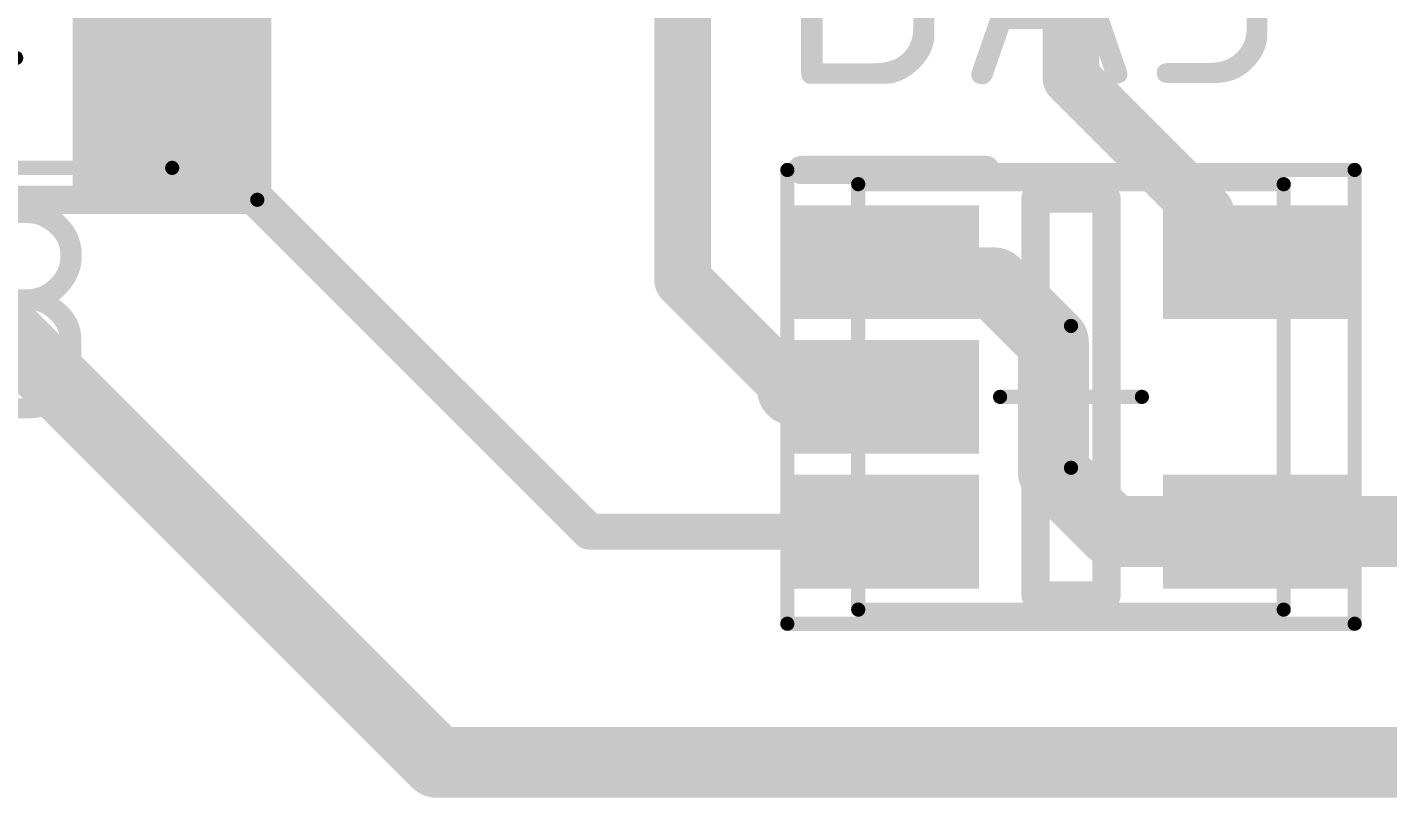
# Model space of a CAD drawing. Header units: inches. Extents: x 0 to 220, y 0 to 115.
# Drawn here: x 88.21 to 97.8, y 11 to 16.43 of the extents above; entities that cross this region are included whole.
import ezdxf

# ---------------------------------------------------------------- set-up
doc = ezdxf.new("R2010")
doc.units = ezdxf.units.IN
for name, color, linetype in [('Mechanical 1- Top Assy', 6, 'Continuous'), ('Mechanical 13', 56, 'Continuous'), ('Mechanical 15', 56, 'Continuous'), ('Top Layer- Top', 1, 'Continuous'), ('Top Overlay- Top Silk', 2, 'Continuous'), ('Top Paste- Top Paste', 8, 'Continuous'), ('Top Solder- Top Mask', 216, 'Continuous')]:
    doc.layers.add(name, color=color, linetype=linetype)
doc.styles.add('GOST type B', font='', dxfattribs={"height": 0.2})
doc.styles.get('GOST type B').set_extended_font_data('GOST type B')

# ---------------------------------------------------------------- blocks, each defined once
blk = doc.blocks.new('1206_38')
at = {"layer": 'Top Layer- Top'}
for points in [[(-1.99999473, -0.80000475), (-1.99999473, 0.79999459), (-0.9999941899999999, 0.79999459), (-0.9999941899999999, -0.80000475)], [(0.9999941899999999, -0.79999459), (0.9999941899999999, 0.80000475), (1.99999473, 0.80000475), (1.99999473, -0.79999459)]]:
    blk.add_hatch(color=7, dxfattribs=at).paths.add_polyline_path(points)
at = {"layer": 'Top Paste- Top Paste'}
for points in [[(-1.99999473, -0.80000475), (-1.99999473, 0.79999459), (-0.9999941899999999, 0.79999459), (-0.9999941899999999, -0.80000475)], [(0.9999941899999999, -0.79999459), (0.9999941899999999, 0.80000475), (1.99999473, 0.80000475), (1.99999473, -0.79999459)]]:
    blk.add_hatch(color=7, dxfattribs=at).paths.add_polyline_path(points)
at = {"layer": 'Top Solder- Top Mask'}
for points in [[(-2.10159473, -0.90160475), (-2.10159473, 0.90159459), (-0.89839419, 0.90159459), (-0.89839419, -0.90160475)], [(0.89839419, -0.90159459), (0.89839419, 0.90160475), (2.10159473, 0.90160475), (2.10159473, -0.90159459)]]:
    blk.add_hatch(color=7, dxfattribs=at).paths.add_polyline_path(points)
at = {"layer": 'Mechanical 13'}
for points in [[(-1.59999934, 0.77499972, 0.0999998, 0.0999998, 0), (-1.60000442, -0.77499718, 0.0999998, 0.0999998, 0)], [(1.60000188, 0.77499718, 0.0999998, 0.0999998, 0), (-1.59999934, 0.77499972, 0.0999998, 0.0999998, 0)], [(1.60000188, 0.77499718, 0.0999998, 0.0999998, 0), (1.5999968, -0.77499972, 0.0999998, 0.0999998, 0)], [(1.5999968, -0.77499972, 0.0999998, 0.0999998, 0), (-1.60000442, -0.77499718, 0.0999998, 0.0999998, 0)]]:
    blk.add_lwpolyline(points, format="xyseb", dxfattribs=at)
for points in [[(-1.62499802, 0.77499972, 0.0499999, 0.0499999, 1), (-1.57500066, 0.77499972, 0.0499999, 0.0499999, 1)], [(-1.62499802, 0.77499972, 0.0499999, 0.0499999, 1), (-1.57500066, 0.77499972, 0.0499999, 0.0499999, 1)], [(1.5750032, 0.77499718, 0.0499999, 0.0499999, 1), (1.62500056, 0.77499718, 0.0499999, 0.0499999, 1)], [(1.5750032, 0.77499718, 0.0499999, 0.0499999, 1), (1.62500056, 0.77499718, 0.0499999, 0.0499999, 1)], [(-1.6250031, -0.77499718, 0.0499999, 0.0499999, 1), (-1.57500574, -0.77499718, 0.0499999, 0.0499999, 1)], [(-1.6250031, -0.77499718, 0.0499999, 0.0499999, 1), (-1.57500574, -0.77499718, 0.0499999, 0.0499999, 1)], [(1.57499812, -0.77499972, 0.0499999, 0.0499999, 1), (1.62499548, -0.77499972, 0.0499999, 0.0499999, 1)], [(1.57499812, -0.77499972, 0.0499999, 0.0499999, 1), (1.62499548, -0.77499972, 0.0499999, 0.0499999, 1)]]:
    blk.add_lwpolyline(points, format="xyseb", close=True, dxfattribs=at)
at = {"layer": 'Mechanical 15'}
for points in [[(2.19999814, 1.00000054, 0.0999998, 0.0999998, 0), (-2.19999814, 0.999998, 0.0999998, 0.0999998, 0)], [(-2.19999814, 0.999998, 0.0999998, 0.0999998, 0), (-2.19999814, -1.00000054, 0.0999998, 0.0999998, 0)], [(2.19999814, 1.00000054, 0.0999998, 0.0999998, 0), (2.19999814, -0.999998, 0.0999998, 0.0999998, 0)], [(2.54e-06, -0.49999646, 0.0999998, 0.0999998, 0), (0, 0.49999646, 0.0999998, 0.0999998, 0)], [(0.49999646, 2.54e-06, 0.0999998, 0.0999998, 0), (-0.49999646, 0, 0.0999998, 0.0999998, 0)], [(2.19999814, -0.999998, 0.0999998, 0.0999998, 0), (-2.19999814, -1.00000054, 0.0999998, 0.0999998, 0)]]:
    blk.add_lwpolyline(points, format="xyseb", dxfattribs=at)
for points in [[(-2.22499682, 0.999998, 0.0499999, 0.0499999, 1), (-2.17499946, 0.999998, 0.0499999, 0.0499999, 1)], [(-2.22499682, 0.999998, 0.0499999, 0.0499999, 1), (-2.17499946, 0.999998, 0.0499999, 0.0499999, 1)], [(2.17499946, 1.00000054, 0.0499999, 0.0499999, 1), (2.22499682, 1.00000054, 0.0499999, 0.0499999, 1)], [(2.17499946, 1.00000054, 0.0499999, 0.0499999, 1), (2.22499682, 1.00000054, 0.0499999, 0.0499999, 1)], [(-0.02499868, 0.49999646, 0.0499999, 0.0499999, 1), (0.02499868, 0.49999646, 0.0499999, 0.0499999, 1)], [(-0.5249951399999999, 0, 0.0499999, 0.0499999, 1), (-0.47499778, 0, 0.0499999, 0.0499999, 1)], [(0.47499778, 2.54e-06, 0.0499999, 0.0499999, 1), (0.5249951399999999, 2.54e-06, 0.0499999, 0.0499999, 1)], [(-0.02499614, -0.49999646, 0.0499999, 0.0499999, 1), (0.02500122, -0.49999646, 0.0499999, 0.0499999, 1)], [(-2.22499682, -1.00000054, 0.0499999, 0.0499999, 1), (-2.17499946, -1.00000054, 0.0499999, 0.0499999, 1)], [(-2.22499682, -1.00000054, 0.0499999, 0.0499999, 1), (-2.17499946, -1.00000054, 0.0499999, 0.0499999, 1)], [(2.17499946, -0.999998, 0.0499999, 0.0499999, 1), (2.22499682, -0.999998, 0.0499999, 0.0499999, 1)], [(2.17499946, -0.999998, 0.0499999, 0.0499999, 1), (2.22499682, -0.999998, 0.0499999, 0.0499999, 1)]]:
    blk.add_lwpolyline(points, format="xyseb", close=True, dxfattribs=at)
at = {"layer": 'Top Overlay- Top Silk'}
for points in [[(2.19999814, 1.00000054, 0.1999996, 0.1999996, 0), (-2.19999814, 0.999998, 0.1999996, 0.1999996, 0)], [(-2.19999814, 0.999998, 0.1999996, 0.1999996, 0), (-2.19999814, -1.00000054, 0.1999996, 0.1999996, 0)], [(2.19999814, 1.00000054, 0.1999996, 0.1999996, 0), (2.19999814, -0.999998, 0.1999996, 0.1999996, 0)], [(2.19999814, -0.999998, 0.1999996, 0.1999996, 0), (-2.19999814, -1.00000054, 0.1999996, 0.1999996, 0)]]:
    blk.add_lwpolyline(points, format="xyseb", dxfattribs=at)
for points in [[(-2.24999804, 0.999998, 0.0999998, 0.0999998, 1), (-2.14999824, 0.999998, 0.0999998, 0.0999998, 1)], [(-2.24999804, 0.999998, 0.0999998, 0.0999998, 1), (-2.14999824, 0.999998, 0.0999998, 0.0999998, 1)], [(2.14999824, 1.00000054, 0.0999998, 0.0999998, 1), (2.24999804, 1.00000054, 0.0999998, 0.0999998, 1)], [(2.14999824, 1.00000054, 0.0999998, 0.0999998, 1), (2.24999804, 1.00000054, 0.0999998, 0.0999998, 1)], [(-2.24999804, -1.00000054, 0.0999998, 0.0999998, 1), (-2.14999824, -1.00000054, 0.0999998, 0.0999998, 1)], [(-2.24999804, -1.00000054, 0.0999998, 0.0999998, 1), (-2.14999824, -1.00000054, 0.0999998, 0.0999998, 1)], [(2.14999824, -0.999998, 0.0999998, 0.0999998, 1), (2.24999804, -0.999998, 0.0999998, 0.0999998, 1)], [(2.14999824, -0.999998, 0.0999998, 0.0999998, 1), (2.24999804, -0.999998, 0.0999998, 0.0999998, 1)]]:
    blk.add_lwpolyline(points, format="xyseb", close=True, dxfattribs=at)
blk = doc.blocks.new('SOT_23_5_49')
at = {"layer": 'Mechanical 1- Top Assy'}
h = blk.add_hatch(color=7, dxfattribs=at)
edge = h.paths.add_edge_path()
edge.add_arc((-1.10000034, 1.10000034), 0.2499995, 0, 360)
at = {"layer": 'Top Layer- Top'}
for points in [[(-1.85000011, 0.65000124), (-1.85000011, 1.25000004), (-0.74999977, 1.25000004), (-0.74999977, 0.65000124)], [(0.74999977, 0.65000124), (0.74999977, 1.25000004), (1.85000011, 1.25000004), (1.85000011, 0.65000124)], [(-1.85000011, -0.2999994), (-1.85000011, 0.2999994), (-0.74999977, 0.2999994), (-0.74999977, -0.2999994)], [(-1.85000011, -1.2499975), (-1.85000011, -0.6499986999999999), (-0.74999977, -0.6499986999999999), (-0.74999977, -1.2499975)], [(0.74999977, -1.2499975), (0.74999977, -0.6499986999999999), (1.85000011, -0.6499986999999999), (1.85000011, -1.2499975)]]:
    blk.add_hatch(color=7, dxfattribs=at).paths.add_polyline_path(points)
at = {"layer": 'Top Paste- Top Paste'}
for points in [[(-1.85000011, 0.65000124), (-1.85000011, 1.25000004), (-0.74999977, 1.25000004), (-0.74999977, 0.65000124)], [(0.74999977, 0.65000124), (0.74999977, 1.25000004), (1.85000011, 1.25000004), (1.85000011, 0.65000124)], [(-1.85000011, -0.2999994), (-1.85000011, 0.2999994), (-0.74999977, 0.2999994), (-0.74999977, -0.2999994)], [(-1.85000011, -1.2499975), (-1.85000011, -0.6499986999999999), (-0.74999977, -0.6499986999999999), (-0.74999977, -1.2499975)], [(0.74999977, -1.2499975), (0.74999977, -0.6499986999999999), (1.85000011, -0.6499986999999999), (1.85000011, -1.2499975)]]:
    blk.add_hatch(color=7, dxfattribs=at).paths.add_polyline_path(points)
at = {"layer": 'Top Solder- Top Mask'}
for points in [[(-1.95160011, 0.54840124), (-1.95160011, 1.35160004), (-0.6483997699999999, 1.35160004), (-0.6483997699999999, 0.5484012399999999)], [(0.6483997699999999, 0.54840124), (0.6483997699999999, 1.35160004), (1.95160011, 1.35160004), (1.95160011, 0.5484012399999999)], [(-1.95160011, -0.4015993999999999), (-1.95160011, 0.4015994000000001), (-0.6483997699999999, 0.4015993999999999), (-0.6483997699999999, -0.4015994000000001)], [(-1.95160011, -1.3515975), (-1.95160011, -0.5483986999999999), (-0.6483997699999999, -0.5483987), (-0.6483997699999999, -1.3515975)], [(0.6483997699999999, -1.3515975), (0.6483997699999999, -0.5483986999999999), (1.95160011, -0.5483987), (1.95160011, -1.3515975)]]:
    blk.add_hatch(color=7, dxfattribs=at).paths.add_polyline_path(points)
at = {"layer": 'Mechanical 1- Top Assy'}
for points in [[(-1.50026624, 1.49977856, 0.0999998, 0.0999998, 0), (1.49977856, 1.49977856, 0.0999998, 0.0999998, 0)], [(-1.50026624, -1.50026624, 0.0999998, 0.0999998, 0), (-1.50026624, 1.49977856, 0.0999998, 0.0999998, 0)], [(1.49977856, -1.50026624, 0.0999998, 0.0999998, 0), (1.49977856, 1.49977856, 0.0999998, 0.0999998, 0)], [(-1.50026624, -1.50026624, 0.0999998, 0.0999998, 0), (1.49977856, -1.50026624, 0.0999998, 0.0999998, 0)]]:
    blk.add_lwpolyline(points, format="xyseb", dxfattribs=at)
for points in [[(-1.52526492, 1.49977856, 0.0499999, 0.0499999, 1), (-1.47526756, 1.49977856, 0.0499999, 0.0499999, 1)], [(-1.52526492, 1.49977856, 0.0499999, 0.0499999, 1), (-1.47526756, 1.49977856, 0.0499999, 0.0499999, 1)], [(1.47477988, 1.49977856, 0.0499999, 0.0499999, 1), (1.52477724, 1.49977856, 0.0499999, 0.0499999, 1)], [(1.47477988, 1.49977856, 0.0499999, 0.0499999, 1), (1.52477724, 1.49977856, 0.0499999, 0.0499999, 1)], [(-1.52526492, -1.50026624, 0.0499999, 0.0499999, 1), (-1.47526756, -1.50026624, 0.0499999, 0.0499999, 1)], [(-1.52526492, -1.50026624, 0.0499999, 0.0499999, 1), (-1.47526756, -1.50026624, 0.0499999, 0.0499999, 1)], [(1.47477988, -1.50026624, 0.0499999, 0.0499999, 1), (1.52477724, -1.50026624, 0.0499999, 0.0499999, 1)], [(1.47477988, -1.50026624, 0.0499999, 0.0499999, 1), (1.52477724, -1.50026624, 0.0499999, 0.0499999, 1)]]:
    blk.add_lwpolyline(points, format="xyseb", close=True, dxfattribs=at)
at = {"layer": 'Mechanical 15'}
for points in [[(-2.00000108, 1.59999934, 0.0999998, 0.0999998, 0), (2.00000108, 1.59999934, 0.0999998, 0.0999998, 0)], [(-2.00000108, -1.59999934, 0.0999998, 0.0999998, 0), (-2.00000108, 1.59999934, 0.0999998, 0.0999998, 0)], [(2.00000108, -1.59999934, 0.0999998, 0.0999998, 0), (2.00000108, 1.59999934, 0.0999998, 0.0999998, 0)], [(0, -0.499999, 0.0999998, 0.0999998, 0), (0, 0.50000154, 0.0999998, 0.0999998, 0)], [(-0.499999, 0, 0.0999998, 0.0999998, 0), (0.499999, 0, 0.0999998, 0.0999998, 0)], [(-2.00000108, -1.59999934, 0.0999998, 0.0999998, 0), (2.00000108, -1.59999934, 0.0999998, 0.0999998, 0)]]:
    blk.add_lwpolyline(points, format="xyseb", dxfattribs=at)
for points in [[(-2.02499976, 1.59999934, 0.0499999, 0.0499999, 1), (-1.9750024, 1.59999934, 0.0499999, 0.0499999, 1)], [(-2.02499976, 1.59999934, 0.0499999, 0.0499999, 1), (-1.9750024, 1.59999934, 0.0499999, 0.0499999, 1)], [(1.9750024, 1.59999934, 0.0499999, 0.0499999, 1), (2.02499976, 1.59999934, 0.0499999, 0.0499999, 1)], [(1.9750024, 1.59999934, 0.0499999, 0.0499999, 1), (2.02499976, 1.59999934, 0.0499999, 0.0499999, 1)], [(-0.02499868, 0.50000154, 0.0499999, 0.0499999, 1), (0.02499868, 0.50000154, 0.0499999, 0.0499999, 1)], [(-0.5249976799999999, 0, 0.0499999, 0.0499999, 1), (-0.47500032, 0, 0.0499999, 0.0499999, 1)], [(0.47500032, 0, 0.0499999, 0.0499999, 1), (0.5249976799999999, 0, 0.0499999, 0.0499999, 1)], [(-0.02499868, -0.499999, 0.0499999, 0.0499999, 1), (0.02499868, -0.499999, 0.0499999, 0.0499999, 1)], [(-2.02499976, -1.59999934, 0.0499999, 0.0499999, 1), (-1.9750024, -1.59999934, 0.0499999, 0.0499999, 1)], [(-2.02499976, -1.59999934, 0.0499999, 0.0499999, 1), (-1.9750024, -1.59999934, 0.0499999, 0.0499999, 1)], [(1.9750024, -1.59999934, 0.0499999, 0.0499999, 1), (2.02499976, -1.59999934, 0.0499999, 0.0499999, 1)], [(1.9750024, -1.59999934, 0.0499999, 0.0499999, 1), (2.02499976, -1.59999934, 0.0499999, 0.0499999, 1)]]:
    blk.add_lwpolyline(points, format="xyseb", close=True, dxfattribs=at)
at = {"layer": 'Top Overlay- Top Silk'}
for points in [[(-1.89999874, 1.59999934, 0.1999996, 0.1999996, 0), (-0.5999987999999999, 1.59999934, 0.1999996, 0.1999996, 0)], [(-0.2499995, -1.39999974, 0.1999996, 0.1999996, 0), (-0.2499995, 1.39999974, 0.1999996, 0.1999996, 0)], [(-0.2499995, 1.39999974, 0.1999996, 0.1999996, 0), (0.2499995, 1.39999974, 0.1999996, 0.1999996, 0)], [(0.2499995, -1.39999974, 0.1999996, 0.1999996, 0), (0.2499995, 1.39999974, 0.1999996, 0.1999996, 0)], [(-0.2499995, -1.39999974, 0.1999996, 0.1999996, 0), (0.2499995, -1.39999974, 0.1999996, 0.1999996, 0)]]:
    blk.add_lwpolyline(points, format="xyseb", dxfattribs=at)
for points in [[(-1.94999864, 1.59999934, 0.0999998, 0.0999998, 1), (-1.84999884, 1.59999934, 0.0999998, 0.0999998, 1)], [(-0.6499986999999999, 1.59999934, 0.0999998, 0.0999998, 1), (-0.5499989, 1.59999934, 0.0999998, 0.0999998, 1)], [(-0.2999994, 1.39999974, 0.0999998, 0.0999998, 1), (-0.1999996, 1.39999974, 0.0999998, 0.0999998, 1)], [(-0.2999994, 1.39999974, 0.0999998, 0.0999998, 1), (-0.1999996, 1.39999974, 0.0999998, 0.0999998, 1)], [(0.1999996, 1.39999974, 0.0999998, 0.0999998, 1), (0.2999994, 1.39999974, 0.0999998, 0.0999998, 1)], [(0.1999996, 1.39999974, 0.0999998, 0.0999998, 1), (0.2999994, 1.39999974, 0.0999998, 0.0999998, 1)], [(-0.2999994, -1.39999974, 0.0999998, 0.0999998, 1), (-0.1999996, -1.39999974, 0.0999998, 0.0999998, 1)], [(-0.2999994, -1.39999974, 0.0999998, 0.0999998, 1), (-0.1999996, -1.39999974, 0.0999998, 0.0999998, 1)], [(0.1999996, -1.39999974, 0.0999998, 0.0999998, 1), (0.2999994, -1.39999974, 0.0999998, 0.0999998, 1)], [(0.1999996, -1.39999974, 0.0999998, 0.0999998, 1), (0.2999994, -1.39999974, 0.0999998, 0.0999998, 1)]]:
    blk.add_lwpolyline(points, format="xyseb", close=True, dxfattribs=at)

msp = doc.modelspace()

# ---------------------------------------------------------------- linework, layer by layer
at = {"layer": 'Top Layer- Top'}
for points in [[(95.56467044, 16.07736688, 0.3999992, 0.3999992, 0), (95.56467044, 18.43532, 0.3999992, 0.3999992, 0)], [(92.82663172, 14.65264278, 0.3999992, 0.3999992, 0), (92.82663172, 17.18300602, 0.3999992, 0.3999992, 0)], [(89.12719792, 15.91724528, 0.254, 0.254, 0), (89.12719792, 16.21724468, 0.254, 0.254, 0)], [(95.56467044, 16.07736688, 0.3999992, 0.3999992, 0), (96.51466854, 15.12736878, 0.3999992, 0.3999992, 0)], [(89.12719792, 15.91724528, 0.254, 0.254, 0), (92.167075, 12.8773682, 0.254, 0.254, 0)], [(86.67721044, 15.66723308, 0.499999, 0.499999, 0), (91.09444315999998, 11.25000036, 0.499999, 0.499999, 0)], [(96.51466854, 14.87736674, 0.3999992, 0.3999992, 0), (96.51466854, 15.12736878, 0.3999992, 0.3999992, 0)], [(96.51466854, 14.87736674, 0.3999992, 0.3999992, 0), (96.61466834, 14.77736694, 0.3999992, 0.3999992, 0)], [(94.2646705, 14.77736694, 0.499999, 0.499999, 0), (94.51467253999999, 14.77736694, 0.499999, 0.499999, 0)], [(94.51467253999999, 14.77736694, 0.499999, 0.499999, 0), (94.66067428, 14.6313652, 0.499999, 0.499999, 0)], [(96.61466834, 14.77736694, 0.3999992, 0.3999992, 0), (96.86467037999999, 14.77736694, 0.3999992, 0.3999992, 0)], [(94.66067428, 14.6313652, 0.499999, 0.499999, 0), (95.02343454, 14.6313652, 0.499999, 0.499999, 0)], [(95.02343454, 14.6313652, 0.499999, 0.499999, 0), (95.44049999999999, 14.21429974, 0.499999, 0.499999, 0)], [(92.82663172, 14.65264278, 0.3999992, 0.3999992, 0), (93.60190829999999, 13.8773662, 0.3999992, 0.3999992, 0)], [(95.44049999999999, 13.29443366, 0.499999, 0.499999, 0), (95.44049999999999, 14.21429974, 0.499999, 0.499999, 0)], [(93.60190829999999, 13.8773662, 0.499999, 0.499999, 0), (94.2146706, 13.8773662, 0.499999, 0.499999, 0)], [(94.2146706, 13.8773662, 0.499999, 0.499999, 0), (94.2646705, 13.8273663, 0.499999, 0.499999, 0)], [(95.44049999999999, 13.29443366, 0.499999, 0.499999, 0), (95.85756546, 12.8773682, 0.499999, 0.499999, 0)], [(95.85756546, 12.8773682, 0.499999, 0.499999, 0), (96.86467037999999, 12.8773682, 0.499999, 0.499999, 0)], [(96.86467037999999, 12.8773682, 0.499999, 0.499999, 0), (100.3181001, 12.8773682, 0.499999, 0.499999, 0)], [(92.167075, 12.8773682, 0.254, 0.254, 0), (94.2646705, 12.8773682, 0.254, 0.254, 0)], [(91.09444315999998, 11.25000036, 0.499999, 0.499999, 0), (100.49998696, 11.25000036, 0.499999, 0.499999, 0)]]:
    msp.add_lwpolyline(points, format="xyseb", dxfattribs=at)
for points in [[(89.06369792, 16.21724468, 0.127, 0.127, 1), (89.19069791999999, 16.21724468, 0.127, 0.127, 1)], [(95.46467064, 16.07736688, 0.1999996, 0.1999996, 1), (95.66467023999999, 16.07736688, 0.1999996, 0.1999996, 1)], [(95.46467064, 16.07736688, 0.1999996, 0.1999996, 1), (95.66467023999999, 16.07736688, 0.1999996, 0.1999996, 1)], [(89.06369792, 15.91724528, 0.127, 0.127, 1), (89.19069791999999, 15.91724528, 0.127, 0.127, 1)], [(89.06369792, 15.91724528, 0.127, 0.127, 1), (89.19069791999999, 15.91724528, 0.127, 0.127, 1)], [(96.41466874, 15.12736878, 0.1999996, 0.1999996, 1), (96.61466834, 15.12736878, 0.1999996, 0.1999996, 1)], [(96.41466874, 15.12736878, 0.1999996, 0.1999996, 1), (96.61466834, 15.12736878, 0.1999996, 0.1999996, 1)], [(96.41466874, 14.87736674, 0.1999996, 0.1999996, 1), (96.61466834, 14.87736674, 0.1999996, 0.1999996, 1)], [(96.41466874, 14.87736674, 0.1999996, 0.1999996, 1), (96.61466834, 14.87736674, 0.1999996, 0.1999996, 1)], [(94.13967201999999, 14.77736694, 0.2499995, 0.2499995, 1), (94.38966898, 14.77736694, 0.2499995, 0.2499995, 1)], [(94.38967406, 14.77736694, 0.2499995, 0.2499995, 1), (94.63967102, 14.77736694, 0.2499995, 0.2499995, 1)], [(94.38967406, 14.77736694, 0.2499995, 0.2499995, 1), (94.63967102, 14.77736694, 0.2499995, 0.2499995, 1)], [(96.51466854, 14.77736694, 0.1999996, 0.1999996, 1), (96.71466814, 14.77736694, 0.1999996, 0.1999996, 1)], [(96.51466854, 14.77736694, 0.1999996, 0.1999996, 1), (96.71466814, 14.77736694, 0.1999996, 0.1999996, 1)], [(96.76467057999999, 14.77736694, 0.1999996, 0.1999996, 1), (96.96467018, 14.77736694, 0.1999996, 0.1999996, 1)], [(94.53567579999999, 14.6313652, 0.2499995, 0.2499995, 1), (94.78567275999998, 14.6313652, 0.2499995, 0.2499995, 1)], [(94.53567579999999, 14.6313652, 0.2499995, 0.2499995, 1), (94.78567275999998, 14.6313652, 0.2499995, 0.2499995, 1)], [(94.89843606, 14.6313652, 0.2499995, 0.2499995, 1), (95.14843302, 14.6313652, 0.2499995, 0.2499995, 1)], [(94.89843606, 14.6313652, 0.2499995, 0.2499995, 1), (95.14843302, 14.6313652, 0.2499995, 0.2499995, 1)], [(92.72663191999999, 14.65264278, 0.1999996, 0.1999996, 1), (92.92663152, 14.65264278, 0.1999996, 0.1999996, 1)], [(92.72663191999999, 14.65264278, 0.1999996, 0.1999996, 1), (92.92663152, 14.65264278, 0.1999996, 0.1999996, 1)], [(95.31550152, 14.21429974, 0.2499995, 0.2499995, 1), (95.56549847999999, 14.21429974, 0.2499995, 0.2499995, 1)], [(95.31550152, 14.21429974, 0.2499995, 0.2499995, 1), (95.56549847999999, 14.21429974, 0.2499995, 0.2499995, 1)], [(93.47690981999999, 13.8773662, 0.2499995, 0.2499995, 1), (93.72690678, 13.8773662, 0.2499995, 0.2499995, 1)], [(94.08967212, 13.8773662, 0.2499995, 0.2499995, 1), (94.33966908, 13.8773662, 0.2499995, 0.2499995, 1)], [(94.08967212, 13.8773662, 0.2499995, 0.2499995, 1), (94.33966908, 13.8773662, 0.2499995, 0.2499995, 1)], [(93.5019085, 13.8773662, 0.1999996, 0.1999996, 1), (93.7019081, 13.8773662, 0.1999996, 0.1999996, 1)], [(94.13967201999999, 13.8273663, 0.2499995, 0.2499995, 1), (94.38966898, 13.8273663, 0.2499995, 0.2499995, 1)], [(95.31550152, 13.29443366, 0.2499995, 0.2499995, 1), (95.56549847999999, 13.29443366, 0.2499995, 0.2499995, 1)], [(95.31550152, 13.29443366, 0.2499995, 0.2499995, 1), (95.56549847999999, 13.29443366, 0.2499995, 0.2499995, 1)], [(95.73256698, 12.8773682, 0.2499995, 0.2499995, 1), (95.98256394, 12.8773682, 0.2499995, 0.2499995, 1)], [(95.73256698, 12.8773682, 0.2499995, 0.2499995, 1), (95.98256394, 12.8773682, 0.2499995, 0.2499995, 1)], [(96.73967189999999, 12.8773682, 0.2499995, 0.2499995, 1), (96.98966886, 12.8773682, 0.2499995, 0.2499995, 1)], [(96.73967189999999, 12.8773682, 0.2499995, 0.2499995, 1), (96.98966886, 12.8773682, 0.2499995, 0.2499995, 1)], [(92.10357499999999, 12.8773682, 0.127, 0.127, 1), (92.23057499999999, 12.8773682, 0.127, 0.127, 1)], [(92.10357499999999, 12.8773682, 0.127, 0.127, 1), (92.23057499999999, 12.8773682, 0.127, 0.127, 1)], [(94.20117049999999, 12.8773682, 0.127, 0.127, 1), (94.3281705, 12.8773682, 0.127, 0.127, 1)], [(90.96944468, 11.25000036, 0.2499995, 0.2499995, 1), (91.21944163999999, 11.25000036, 0.2499995, 0.2499995, 1)], [(90.96944468, 11.25000036, 0.2499995, 0.2499995, 1), (91.21944163999999, 11.25000036, 0.2499995, 0.2499995, 1)]]:
    msp.add_lwpolyline(points, format="xyseb", close=True, dxfattribs=at)

# ---------------------------------------------------------------- block references
at = {"rotation": 180}
msp.add_blockref('1206_38', (87.62720345999999, 16.2172396), dxfattribs=at)
msp.add_blockref('SOT_23_5_49', (95.56467044, 13.8273663))

# ---------------------------------------------------------------- texts
at = {"layer": 'Top Overlay- Top Silk', "style": 'GOST type B'}
for s, p in [('DA3', (93.50499968, 16.03499968)), ('R13', (85.77362576, 13.67065846))]:
    msp.add_text(s, height=1.524, dxfattribs=at).set_placement(p)

doc.saveas('drawing.dxf')
